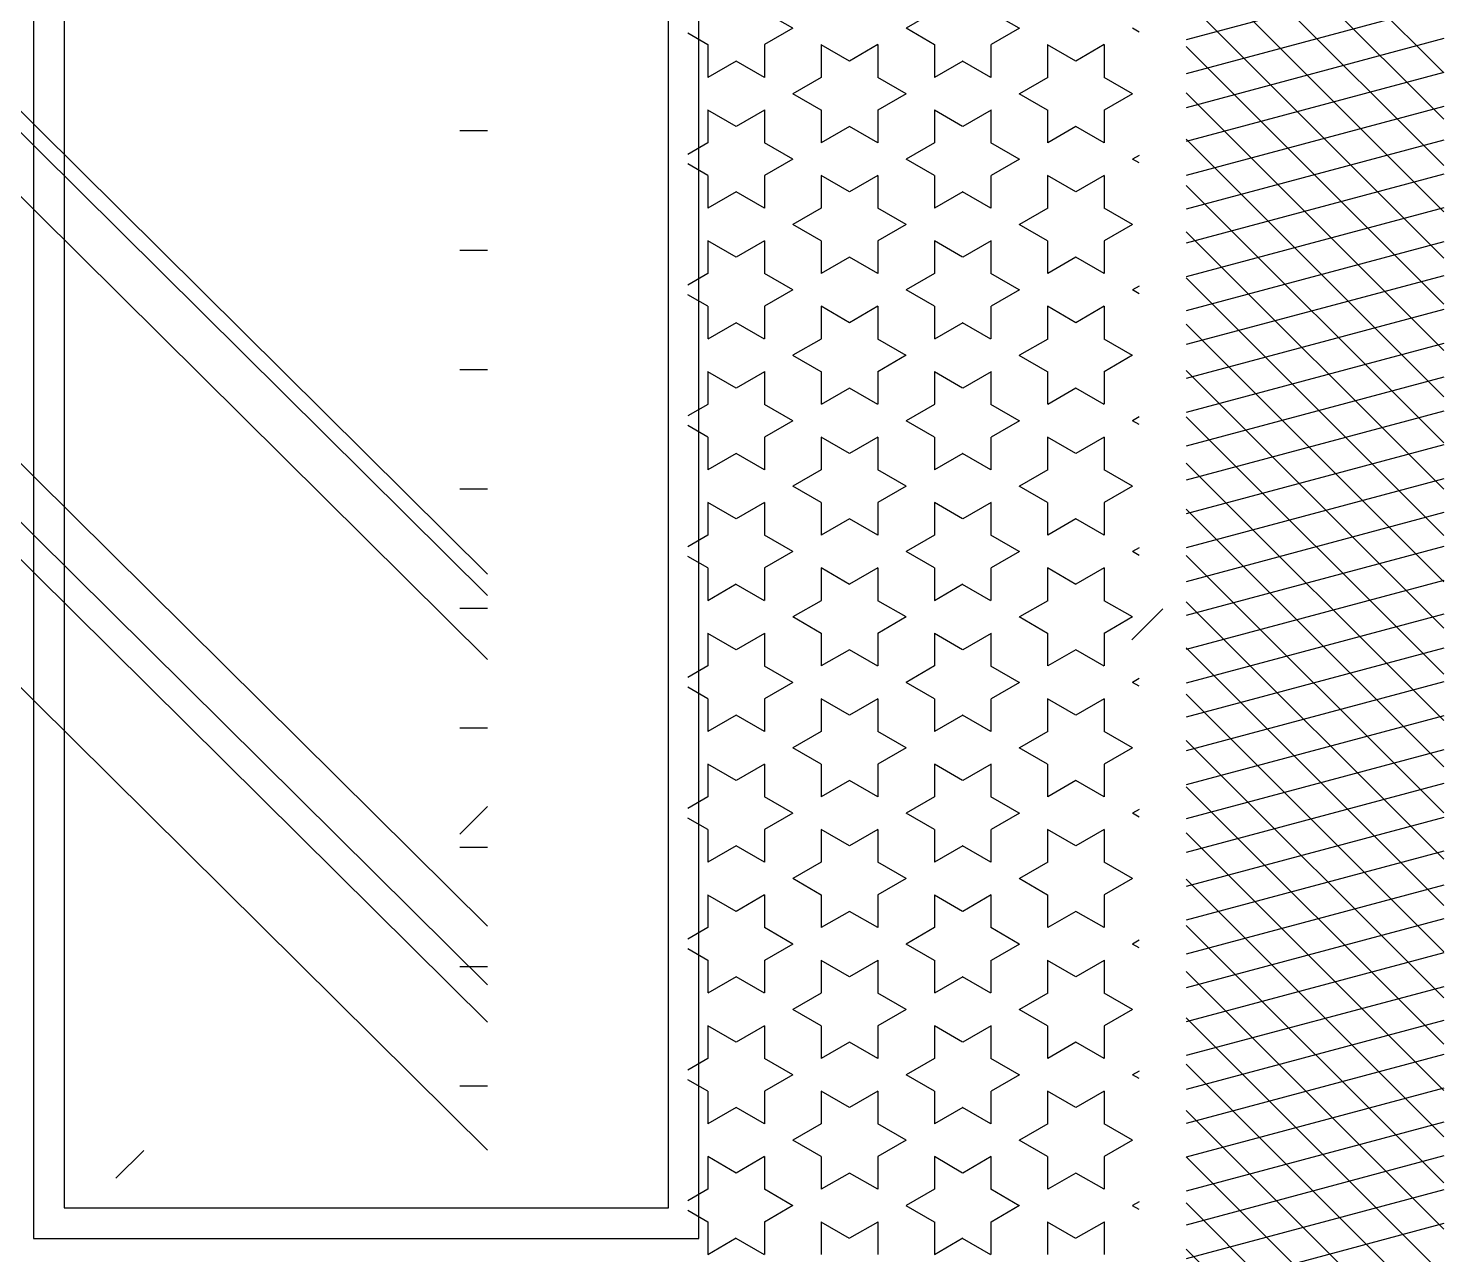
# Model space of a CAD drawing. Header units: inches. Extents: x 4.9 to 47.4, y 12.3 to 37.1.
# Drawn here: x 43.796 to 44.926, y 32.338 to 33.316 of the extents above; entities that cross this region are included whole.
import ezdxf

# ---------------------------------------------------------------- set-up
doc = ezdxf.new("R2010")
doc.units = ezdxf.units.IN
doc.header["$MEASUREMENT"] = 0
doc.layers.add('02', color=2, linetype='Continuous')

msp = doc.modelspace()

# ---------------------------------------------------------------- linework, layer by layer
at = {"layer": '02'}
for p, q in [((44.9256, 33.2808), (44.7202, 33.4862)), ((44.9256, 33.2439), (44.7202, 33.4493)), ((44.9256, 33.207), (44.7202, 33.4124)), ((43.8005, 33.3787), (43.8005, 32.3511)), ((44.3314, 32.3511), (44.3314, 33.3787)), ((44.9256, 33.1701), (44.7202, 33.3755)), ((44.9256, 33.3622), (44.7202, 33.3071)), ((43.8249, 33.3543), (43.8249, 32.3755)), ((44.307, 32.3755), (44.307, 33.3543)), ((44.9256, 33.1332), (44.7202, 33.3386)), ((44.1627, 32.864), (43.689, 33.3334)), ((44.1627, 32.881), (43.7062, 33.3334)), ((44.4063, 33.3164), (44.3837, 33.3294)), ((44.5193, 33.3295), (44.4967, 33.3164)), ((44.587, 33.3164), (44.5644, 33.3294)), ((44.9256, 33.3352), (44.7202, 33.2801)), ((44.4063, 33.3164), (44.3838, 33.3034)), ((44.5192, 33.3033), (44.4966, 33.3164)), ((44.5871, 33.3164), (44.5645, 33.3034)), ((44.6826, 33.3134), (44.6773, 33.3164)), ((44.3385, 33.3033), (44.3226, 33.3125)), ((44.3385, 33.3034), (44.3385, 33.2773)), ((44.3837, 33.3034), (44.3837, 33.2773)), ((44.4514, 33.2903), (44.4288, 33.3033)), ((44.4289, 33.3034), (44.4289, 33.2773)), ((44.4741, 33.3034), (44.4515, 33.2903)), ((44.474, 33.3034), (44.474, 33.2773)), ((44.5192, 33.3034), (44.5192, 33.2773)), ((44.5644, 33.3034), (44.5644, 33.2773)), ((44.6096, 33.3034), (44.6096, 33.2773)), ((44.6322, 33.2903), (44.6096, 33.3033)), ((44.6548, 33.3034), (44.6322, 33.2903)), ((44.6548, 33.3034), (44.6548, 33.2773)), ((44.9256, 33.3082), (44.7202, 33.2531)), ((44.1627, 32.813), (43.6801, 33.2912)), ((44.9256, 33.0964), (44.7202, 33.3018)), ((44.3612, 33.2903), (44.3386, 33.2773)), ((44.3837, 33.2773), (44.3611, 33.2903)), ((44.5419, 33.2903), (44.5193, 33.2773)), ((44.5644, 33.2773), (44.5418, 33.2903)), ((44.9256, 33.2811), (44.7202, 33.2261)), ((44.4289, 33.2773), (44.4063, 33.2642)), ((44.4966, 33.2642), (44.474, 33.2773)), ((44.6097, 33.2773), (44.5871, 33.2642)), ((44.6773, 33.2642), (44.6547, 33.2773)), ((44.4288, 33.2512), (44.4063, 33.2642)), ((44.4967, 33.2642), (44.4741, 33.2512)), ((44.6096, 33.2512), (44.587, 33.2642)), ((44.6774, 33.2642), (44.6548, 33.2512)), ((44.9256, 33.0595), (44.7202, 33.2649)), ((44.3385, 33.2513), (44.3385, 33.2252)), ((44.3611, 33.2381), (44.3385, 33.2512)), ((44.3838, 33.2512), (44.3612, 33.2382)), ((44.3837, 33.2513), (44.3837, 33.2252)), ((44.4289, 33.2513), (44.4289, 33.2252)), ((44.474, 33.2513), (44.474, 33.2252)), ((44.5192, 33.2513), (44.5192, 33.2252)), ((44.5418, 33.2381), (44.5192, 33.2512)), ((44.5645, 33.2512), (44.5419, 33.2382)), ((44.5644, 33.2513), (44.5644, 33.2252)), ((44.6096, 33.2513), (44.6096, 33.2252)), ((44.6548, 33.2513), (44.6548, 33.2252)), ((44.9256, 33.2541), (44.7202, 33.1991)), ((44.1627, 33.2346), (44.1406, 33.2346)), ((44.4515, 33.2382), (44.4289, 33.2251)), ((44.474, 33.2251), (44.4514, 33.2381)), ((44.6322, 33.2382), (44.6097, 33.2251)), ((44.6547, 33.2251), (44.6322, 33.2381)), ((44.3386, 33.2251), (44.3226, 33.2159)), ((44.4063, 33.212), (44.3837, 33.2251)), ((44.5193, 33.2251), (44.4967, 33.2121)), ((44.587, 33.212), (44.5644, 33.2251)), ((44.9256, 33.0226), (44.7202, 33.228)), ((44.9256, 33.2271), (44.7202, 33.1721)), ((44.4063, 33.2121), (44.3838, 33.199)), ((44.5192, 33.199), (44.4966, 33.212)), ((44.5871, 33.2121), (44.5645, 33.199)), ((44.6826, 33.209), (44.6773, 33.212)), ((44.6826, 33.215), (44.6774, 33.2121)), ((44.3385, 33.199), (44.3226, 33.2082)), ((44.3385, 33.1991), (44.3385, 33.173)), ((44.3837, 33.1991), (44.3837, 33.173)), ((44.4514, 33.186), (44.4288, 33.199)), ((44.4289, 33.1991), (44.4289, 33.173)), ((44.4741, 33.199), (44.4515, 33.186)), ((44.474, 33.1991), (44.474, 33.173)), ((44.5192, 33.1991), (44.5192, 33.173)), ((44.5644, 33.1991), (44.5644, 33.173)), ((44.6096, 33.1991), (44.6096, 33.173)), ((44.6322, 33.186), (44.6096, 33.199)), ((44.6548, 33.199), (44.6322, 33.186)), ((44.6548, 33.1991), (44.6548, 33.173)), ((44.9256, 33.2001), (44.7202, 33.1451)), ((44.9256, 32.9857), (44.7202, 33.1911)), ((44.3612, 33.186), (44.3386, 33.1729)), ((44.3837, 33.1729), (44.3611, 33.186)), ((44.5419, 33.186), (44.5193, 33.1729)), ((44.5644, 33.1729), (44.5418, 33.186)), ((44.4289, 33.1729), (44.4063, 33.1599)), ((44.4966, 33.1599), (44.474, 33.1729)), ((44.6097, 33.1729), (44.5871, 33.1599)), ((44.6773, 33.1599), (44.6547, 33.1729)), ((44.9256, 33.1731), (44.7202, 33.1181)), ((44.4288, 33.1468), (44.4063, 33.1599)), ((44.4967, 33.1599), (44.4741, 33.1469)), ((44.6096, 33.1468), (44.587, 33.1599)), ((44.6774, 33.1599), (44.6548, 33.1469)), ((44.3385, 33.1469), (44.3385, 33.1208)), ((44.3611, 33.1338), (44.3385, 33.1468)), ((44.3838, 33.1469), (44.3612, 33.1338)), ((44.3837, 33.1469), (44.3837, 33.1208)), ((44.4289, 33.1469), (44.4289, 33.1208)), ((44.474, 33.1469), (44.474, 33.1208)), ((44.5192, 33.1469), (44.5192, 33.1208)), ((44.5418, 33.1338), (44.5192, 33.1468)), ((44.5645, 33.1469), (44.5419, 33.1338)), ((44.5644, 33.1469), (44.5644, 33.1208)), ((44.6096, 33.1469), (44.6096, 33.1208)), ((44.6548, 33.1469), (44.6548, 33.1208)), ((44.9256, 32.9488), (44.7202, 33.1542)), ((44.9256, 33.1461), (44.7202, 33.0911)), ((44.1627, 33.1393), (44.1406, 33.1393)), ((44.4515, 33.1338), (44.4289, 33.1208)), ((44.474, 33.1208), (44.4514, 33.1338)), ((44.6322, 33.1338), (44.6097, 33.1208)), ((44.6547, 33.1208), (44.6322, 33.1338)), ((44.3386, 33.1208), (44.3226, 33.1115)), ((44.4063, 33.1077), (44.3837, 33.1208)), ((44.5193, 33.1208), (44.4967, 33.1077)), ((44.587, 33.1077), (44.5644, 33.1208)), ((44.6826, 33.1107), (44.6774, 33.1077)), ((44.9256, 33.1191), (44.7202, 33.0641)), ((44.9256, 32.9119), (44.7202, 33.1173)), ((44.3385, 33.0947), (44.3226, 33.1039)), ((44.4063, 33.1077), (44.3838, 33.0947)), ((44.5192, 33.0947), (44.4966, 33.1077)), ((44.5871, 33.1077), (44.5645, 33.0947)), ((44.6826, 33.1047), (44.6773, 33.1077)), ((44.3385, 33.0948), (44.3385, 33.0687)), ((44.3837, 33.0948), (44.3837, 33.0687)), ((44.4514, 33.0816), (44.4288, 33.0947)), ((44.4289, 33.0948), (44.4289, 33.0687)), ((44.4741, 33.0947), (44.4515, 33.0816)), ((44.474, 33.0948), (44.474, 33.0687)), ((44.5192, 33.0948), (44.5192, 33.0687)), ((44.5644, 33.0948), (44.5644, 33.0687)), ((44.6096, 33.0948), (44.6096, 33.0687)), ((44.6322, 33.0816), (44.6096, 33.0947)), ((44.6548, 33.0947), (44.6322, 33.0816)), ((44.6548, 33.0948), (44.6548, 33.0687)), ((44.9256, 33.0921), (44.7202, 33.0371)), ((44.1627, 32.6002), (43.6801, 33.0784)), ((44.3612, 33.0816), (44.3386, 33.0686)), ((44.3837, 33.0686), (44.3611, 33.0816)), ((44.5419, 33.0816), (44.5193, 33.0686)), ((44.5644, 33.0686), (44.5418, 33.0816)), ((44.9256, 32.875), (44.7202, 33.0804)), ((44.4289, 33.0686), (44.4063, 33.0556)), ((44.4966, 33.0555), (44.474, 33.0686)), ((44.6097, 33.0686), (44.5871, 33.0556)), ((44.6773, 33.0555), (44.6547, 33.0686)), ((44.9256, 33.0651), (44.7202, 33.0101)), ((44.4288, 33.0425), (44.4063, 33.0555)), ((44.4967, 33.0556), (44.4741, 33.0425)), ((44.6096, 33.0425), (44.587, 33.0555)), ((44.6774, 33.0556), (44.6548, 33.0425)), ((44.1627, 33.0441), (44.1406, 33.0441)), ((44.3385, 33.0426), (44.3385, 33.0165)), ((44.3611, 33.0295), (44.3385, 33.0425)), ((44.3838, 33.0425), (44.3612, 33.0295)), ((44.3837, 33.0426), (44.3837, 33.0165)), ((44.4289, 33.0426), (44.4289, 33.0165)), ((44.474, 33.0426), (44.474, 33.0165)), ((44.5192, 33.0426), (44.5192, 33.0165)), ((44.5418, 33.0295), (44.5192, 33.0425)), ((44.5645, 33.0425), (44.5419, 33.0295)), ((44.5644, 33.0426), (44.5644, 33.0165)), ((44.6096, 33.0426), (44.6096, 33.0165)), ((44.6548, 33.0426), (44.6548, 33.0165)), ((44.9256, 32.8381), (44.7202, 33.0435)), ((44.1627, 32.5534), (43.6801, 33.0316)), ((44.9256, 33.0381), (44.7202, 32.9831)), ((44.4515, 33.0295), (44.4289, 33.0164)), ((44.474, 33.0164), (44.4514, 33.0295)), ((44.6322, 33.0295), (44.6097, 33.0164)), ((44.6547, 33.0164), (44.6322, 33.0295)), ((44.3386, 33.0164), (44.3226, 33.0072)), ((44.4063, 33.0034), (44.3837, 33.0164)), ((44.5193, 33.0164), (44.4967, 33.0034)), ((44.587, 33.0034), (44.5644, 33.0164)), ((44.9256, 33.0111), (44.7202, 32.9561)), ((44.1627, 32.5236), (43.6801, 33.0018)), ((44.3385, 32.9903), (44.3226, 32.9995)), ((44.4063, 33.0034), (44.3838, 32.9904)), ((44.5192, 32.9903), (44.4966, 33.0034)), ((44.5871, 33.0034), (44.5645, 32.9904)), ((44.6826, 33.0004), (44.6773, 33.0034)), ((44.6826, 33.0064), (44.6774, 33.0034)), ((44.9256, 32.8012), (44.7202, 33.0066)), ((44.3385, 32.9904), (44.3385, 32.9643)), ((44.3837, 32.9904), (44.3837, 32.9643)), ((44.4514, 32.9773), (44.4288, 32.9903)), ((44.4289, 32.9904), (44.4289, 32.9643)), ((44.4741, 32.9904), (44.4515, 32.9773)), ((44.474, 32.9904), (44.474, 32.9643)), ((44.5192, 32.9904), (44.5192, 32.9643)), ((44.5644, 32.9904), (44.5644, 32.9643)), ((44.6096, 32.9904), (44.6096, 32.9643)), ((44.6322, 32.9773), (44.6096, 32.9903)), ((44.6548, 32.9904), (44.6322, 32.9773)), ((44.6548, 32.9904), (44.6548, 32.9643)), ((44.3612, 32.9773), (44.3386, 32.9643)), ((44.3837, 32.9642), (44.3611, 32.9773)), ((44.5419, 32.9773), (44.5193, 32.9643)), ((44.5644, 32.9642), (44.5418, 32.9773)), ((44.9256, 32.9841), (44.7202, 32.9291)), ((44.4289, 32.9643), (44.4063, 32.9512)), ((44.4966, 32.9512), (44.474, 32.9642)), ((44.6097, 32.9643), (44.5871, 32.9512)), ((44.6773, 32.9512), (44.6547, 32.9642)), ((44.9256, 32.7644), (44.7202, 32.9697)), ((44.9256, 32.9571), (44.7202, 32.902)), ((44.1627, 32.9488), (44.1406, 32.9488)), ((44.4288, 32.9382), (44.4063, 32.9512)), ((44.4967, 32.9512), (44.4741, 32.9382)), ((44.6096, 32.9382), (44.587, 32.9512)), ((44.6774, 32.9512), (44.6548, 32.9382)), ((44.3385, 32.9382), (44.3385, 32.9122)), ((44.3611, 32.9251), (44.3385, 32.9382)), ((44.3838, 32.9382), (44.3612, 32.9251)), ((44.3837, 32.9382), (44.3837, 32.9122)), ((44.4289, 32.9382), (44.4289, 32.9122)), ((44.474, 32.9382), (44.474, 32.9122)), ((44.5192, 32.9382), (44.5192, 32.9122)), ((44.5418, 32.9251), (44.5192, 32.9382)), ((44.5645, 32.9382), (44.5419, 32.9251)), ((44.5644, 32.9382), (44.5644, 32.9122)), ((44.6096, 32.9382), (44.6096, 32.9122)), ((44.6548, 32.9382), (44.6548, 32.9122)), ((44.9256, 32.7275), (44.7202, 32.9329)), ((44.9256, 32.9301), (44.7202, 32.875)), ((44.4515, 32.9251), (44.4289, 32.9121)), ((44.474, 32.9121), (44.4514, 32.9251)), ((44.6322, 32.9251), (44.6097, 32.9121)), ((44.6547, 32.9121), (44.6322, 32.9251)), ((44.3386, 32.9121), (44.3226, 32.9029)), ((44.4063, 32.899), (44.3837, 32.9121)), ((44.5193, 32.9121), (44.4967, 32.8991)), ((44.587, 32.899), (44.5644, 32.9121)), ((44.1627, 32.4215), (43.6801, 32.8997)), ((44.4063, 32.8991), (44.3838, 32.886)), ((44.5192, 32.886), (44.4966, 32.899)), ((44.5871, 32.8991), (44.5645, 32.886)), ((44.6826, 32.896), (44.6773, 32.899)), ((44.6826, 32.902), (44.6774, 32.8991)), ((44.9256, 32.9031), (44.7202, 32.848)), ((44.9256, 32.6906), (44.7202, 32.896)), ((44.3385, 32.886), (44.3226, 32.8952)), ((44.3385, 32.8861), (44.3385, 32.86)), ((44.3837, 32.8861), (44.3837, 32.86)), ((44.4514, 32.8729), (44.4288, 32.886)), ((44.4289, 32.8861), (44.4289, 32.86)), ((44.4741, 32.886), (44.4515, 32.873)), ((44.474, 32.8861), (44.474, 32.86)), ((44.5192, 32.8861), (44.5192, 32.86)), ((44.5644, 32.8861), (44.5644, 32.86)), ((44.6096, 32.8861), (44.6096, 32.86)), ((44.6322, 32.8729), (44.6096, 32.886)), ((44.6548, 32.886), (44.6322, 32.873)), ((44.6548, 32.8861), (44.6548, 32.86)), ((44.3612, 32.873), (44.3386, 32.8599)), ((44.5419, 32.873), (44.5193, 32.8599)), ((44.9256, 32.8761), (44.7202, 32.821)), ((44.3837, 32.8599), (44.3611, 32.8729)), ((44.5644, 32.8599), (44.5418, 32.8729)), ((44.1627, 32.8536), (44.1406, 32.8536)), ((44.4289, 32.8599), (44.4063, 32.8469)), ((44.4966, 32.8469), (44.474, 32.8599)), ((44.6097, 32.8599), (44.5871, 32.8469)), ((44.6773, 32.8469), (44.6547, 32.8599)), ((44.7015, 32.8535), (44.6767, 32.8287)), ((44.9256, 32.6537), (44.7202, 32.8591)), ((44.4288, 32.8338), (44.4063, 32.8469)), ((44.4967, 32.8469), (44.4741, 32.8338)), ((44.6096, 32.8338), (44.587, 32.8469)), ((44.6774, 32.8469), (44.6548, 32.8338)), ((44.9256, 32.8491), (44.7202, 32.794)), ((44.3385, 32.8339), (44.3385, 32.8078)), ((44.3611, 32.8208), (44.3385, 32.8338)), ((44.3838, 32.8338), (44.3612, 32.8208)), ((44.3837, 32.8339), (44.3837, 32.8078)), ((44.4289, 32.8339), (44.4289, 32.8078)), ((44.474, 32.8339), (44.474, 32.8078)), ((44.5192, 32.8339), (44.5192, 32.8078)), ((44.5418, 32.8208), (44.5192, 32.8338)), ((44.5645, 32.8338), (44.5419, 32.8208)), ((44.5644, 32.8339), (44.5644, 32.8078)), ((44.6096, 32.8339), (44.6096, 32.8078)), ((44.6548, 32.8339), (44.6548, 32.8078)), ((44.4515, 32.8208), (44.4289, 32.8078)), ((44.474, 32.8077), (44.4514, 32.8208)), ((44.6322, 32.8208), (44.6097, 32.8078)), ((44.6547, 32.8077), (44.6322, 32.8208)), ((44.9256, 32.6168), (44.7202, 32.8222)), ((44.9256, 32.8221), (44.7202, 32.767)), ((44.3386, 32.8078), (44.3226, 32.7985)), ((44.4063, 32.7947), (44.3837, 32.8077)), ((44.5193, 32.8078), (44.4967, 32.7947)), ((44.587, 32.7947), (44.5644, 32.8077)), ((44.4063, 32.7947), (44.3838, 32.7817)), ((44.5192, 32.7816), (44.4966, 32.7947)), ((44.5871, 32.7947), (44.5645, 32.7817)), ((44.6826, 32.7917), (44.6773, 32.7947)), ((44.6826, 32.7977), (44.6774, 32.7947)), ((44.9256, 32.7951), (44.7202, 32.74)), ((44.3385, 32.7816), (44.3226, 32.7908)), ((44.9256, 32.5799), (44.7202, 32.7853)), ((44.3385, 32.7817), (44.3385, 32.7556)), ((44.3837, 32.7817), (44.3837, 32.7556)), ((44.4514, 32.7686), (44.4288, 32.7816)), ((44.4289, 32.7817), (44.4289, 32.7556)), ((44.4741, 32.7817), (44.4515, 32.7686)), ((44.474, 32.7817), (44.474, 32.7556)), ((44.5192, 32.7817), (44.5192, 32.7556)), ((44.5644, 32.7817), (44.5644, 32.7556)), ((44.6096, 32.7817), (44.6096, 32.7556)), ((44.6322, 32.7686), (44.6096, 32.7816)), ((44.6548, 32.7817), (44.6322, 32.7686)), ((44.6548, 32.7817), (44.6548, 32.7556)), ((44.3612, 32.7686), (44.3386, 32.7556)), ((44.3837, 32.7556), (44.3611, 32.7686)), ((44.5419, 32.7686), (44.5193, 32.7556)), ((44.5644, 32.7556), (44.5418, 32.7686)), ((44.9256, 32.768), (44.7202, 32.713)), ((44.1627, 32.7583), (44.1406, 32.7583)), ((44.4289, 32.7556), (44.4063, 32.7425)), ((44.4966, 32.7425), (44.474, 32.7556)), ((44.6097, 32.7556), (44.5871, 32.7425)), ((44.6773, 32.7425), (44.6547, 32.7556)), ((44.4288, 32.7295), (44.4063, 32.7425)), ((44.4967, 32.7425), (44.4741, 32.7295)), ((44.6096, 32.7295), (44.587, 32.7425)), ((44.6774, 32.7425), (44.6548, 32.7295)), ((44.9256, 32.543), (44.7202, 32.7484)), ((44.9256, 32.741), (44.7202, 32.686)), ((44.3385, 32.7296), (44.3385, 32.7035)), ((44.3611, 32.7164), (44.3385, 32.7295)), ((44.3838, 32.7295), (44.3612, 32.7165)), ((44.3837, 32.7296), (44.3837, 32.7035)), ((44.4289, 32.7296), (44.4289, 32.7035)), ((44.474, 32.7296), (44.474, 32.7035)), ((44.5192, 32.7296), (44.5192, 32.7035)), ((44.5418, 32.7164), (44.5192, 32.7295)), ((44.5645, 32.7295), (44.5419, 32.7165)), ((44.5644, 32.7296), (44.5644, 32.7035)), ((44.6096, 32.7296), (44.6096, 32.7035)), ((44.6548, 32.7296), (44.6548, 32.7035)), ((44.4515, 32.7165), (44.4289, 32.7034)), ((44.474, 32.7034), (44.4514, 32.7164)), ((44.6322, 32.7165), (44.6097, 32.7034)), ((44.6547, 32.7034), (44.6322, 32.7164)), ((44.9256, 32.714), (44.7202, 32.659)), ((44.9256, 32.5061), (44.7202, 32.7115)), ((44.1627, 32.6957), (44.1406, 32.6736)), ((44.3386, 32.7034), (44.3226, 32.6942)), ((44.4063, 32.6904), (44.3837, 32.7034)), ((44.5193, 32.7034), (44.4967, 32.6904)), ((44.587, 32.6904), (44.5644, 32.7034)), ((44.6826, 32.6933), (44.6774, 32.6904)), ((44.3385, 32.6773), (44.3226, 32.6865)), ((44.4063, 32.6904), (44.3838, 32.6773)), ((44.5192, 32.6773), (44.4966, 32.6904)), ((44.5871, 32.6904), (44.5645, 32.6773)), ((44.6826, 32.6873), (44.6773, 32.6904)), ((44.9256, 32.687), (44.7202, 32.632)), ((44.3385, 32.6774), (44.3385, 32.6513)), ((44.3837, 32.6774), (44.3837, 32.6513)), ((44.4514, 32.6643), (44.4288, 32.6773)), ((44.4289, 32.6774), (44.4289, 32.6513)), ((44.4741, 32.6773), (44.4515, 32.6643)), ((44.474, 32.6774), (44.474, 32.6513)), ((44.5192, 32.6774), (44.5192, 32.6513)), ((44.5644, 32.6774), (44.5644, 32.6513)), ((44.6096, 32.6774), (44.6096, 32.6513)), ((44.6322, 32.6643), (44.6096, 32.6773)), ((44.6548, 32.6773), (44.6322, 32.6643)), ((44.6548, 32.6774), (44.6548, 32.6513)), ((44.9256, 32.4692), (44.7202, 32.6746)), ((44.1627, 32.6631), (44.1406, 32.6631)), ((44.3612, 32.6643), (44.3386, 32.6512)), ((44.3837, 32.6512), (44.3611, 32.6643)), ((44.5419, 32.6643), (44.5193, 32.6512)), ((44.5644, 32.6512), (44.5418, 32.6643)), ((44.9256, 32.66), (44.7202, 32.605)), ((44.4289, 32.6512), (44.4063, 32.6382)), ((44.4966, 32.6382), (44.474, 32.6512)), ((44.6097, 32.6512), (44.5871, 32.6382)), ((44.6773, 32.6382), (44.6547, 32.6512)), ((44.4288, 32.6251), (44.4063, 32.6382)), ((44.4967, 32.6382), (44.4741, 32.6252)), ((44.6096, 32.6251), (44.587, 32.6382)), ((44.6774, 32.6382), (44.6548, 32.6252)), ((44.9256, 32.4323), (44.7202, 32.6377)), ((44.3385, 32.6252), (44.3385, 32.5991)), ((44.3611, 32.6121), (44.3385, 32.6251)), ((44.3838, 32.6252), (44.3612, 32.6121)), ((44.3837, 32.6252), (44.3837, 32.5991)), ((44.4289, 32.6252), (44.4289, 32.5991)), ((44.474, 32.6252), (44.474, 32.5991)), ((44.5192, 32.6252), (44.5192, 32.5991)), ((44.5418, 32.6121), (44.5192, 32.6251)), ((44.5645, 32.6252), (44.5419, 32.6121)), ((44.5644, 32.6252), (44.5644, 32.5991)), ((44.6096, 32.6252), (44.6096, 32.5991)), ((44.6548, 32.6252), (44.6548, 32.5991)), ((44.9256, 32.633), (44.7202, 32.578)), ((44.4515, 32.6121), (44.4289, 32.5991)), ((44.474, 32.5991), (44.4514, 32.6121)), ((44.6322, 32.6121), (44.6097, 32.5991)), ((44.6547, 32.5991), (44.6322, 32.6121)), ((44.9256, 32.606), (44.7202, 32.551)), ((44.3386, 32.5991), (44.3226, 32.5898)), ((44.4063, 32.586), (44.3837, 32.5991)), ((44.5193, 32.5991), (44.4967, 32.586)), ((44.587, 32.586), (44.5644, 32.5991)), ((44.9256, 32.3955), (44.7202, 32.6008)), ((44.3385, 32.573), (44.3226, 32.5822)), ((44.4063, 32.586), (44.3838, 32.573)), ((44.5192, 32.573), (44.4966, 32.586)), ((44.5871, 32.586), (44.5645, 32.573)), ((44.6826, 32.583), (44.6773, 32.586)), ((44.6826, 32.589), (44.6774, 32.586)), ((44.3385, 32.5731), (44.3385, 32.547)), ((44.3837, 32.5731), (44.3837, 32.547)), ((44.4514, 32.5599), (44.4288, 32.573)), ((44.4289, 32.5731), (44.4289, 32.547)), ((44.4741, 32.573), (44.4515, 32.5599)), ((44.474, 32.5731), (44.474, 32.547)), ((44.5192, 32.5731), (44.5192, 32.547)), ((44.5644, 32.5731), (44.5644, 32.547)), ((44.6096, 32.5731), (44.6096, 32.547)), ((44.6322, 32.5599), (44.6096, 32.573)), ((44.6548, 32.573), (44.6322, 32.5599)), ((44.6548, 32.5731), (44.6548, 32.547)), ((44.9256, 32.579), (44.7202, 32.524)), ((44.1627, 32.5678), (44.1406, 32.5678)), ((44.3612, 32.5599), (44.3386, 32.5469)), ((44.3837, 32.5469), (44.3611, 32.5599)), ((44.5419, 32.5599), (44.5193, 32.5469)), ((44.5644, 32.5469), (44.5418, 32.5599)), ((44.9256, 32.3586), (44.7202, 32.564)), ((44.4289, 32.5469), (44.4063, 32.5339)), ((44.4966, 32.5338), (44.474, 32.5469)), ((44.6097, 32.5469), (44.5871, 32.5339)), ((44.6773, 32.5338), (44.6547, 32.5469)), ((44.9256, 32.552), (44.7202, 32.497)), ((44.4288, 32.5208), (44.4063, 32.5338)), ((44.4967, 32.5339), (44.4741, 32.5208)), ((44.6096, 32.5208), (44.587, 32.5338)), ((44.6774, 32.5339), (44.6548, 32.5208)), ((44.9256, 32.3217), (44.7202, 32.5271)), ((44.9256, 32.525), (44.7202, 32.47)), ((44.3385, 32.5209), (44.3385, 32.4948)), ((44.3611, 32.5078), (44.3385, 32.5208)), ((44.3838, 32.5208), (44.3612, 32.5078)), ((44.3837, 32.5209), (44.3837, 32.4948)), ((44.4289, 32.5209), (44.4289, 32.4948)), ((44.474, 32.5209), (44.474, 32.4948)), ((44.5192, 32.5209), (44.5192, 32.4948)), ((44.5418, 32.5078), (44.5192, 32.5208)), ((44.5645, 32.5208), (44.5419, 32.5078)), ((44.5644, 32.5209), (44.5644, 32.4948)), ((44.6096, 32.5209), (44.6096, 32.4948)), ((44.6548, 32.5209), (44.6548, 32.4948)), ((44.4515, 32.5078), (44.4289, 32.4947)), ((44.474, 32.4947), (44.4514, 32.5078)), ((44.6322, 32.5078), (44.6097, 32.4947)), ((44.6547, 32.4947), (44.6322, 32.5078)), ((44.3386, 32.4947), (44.3226, 32.4855)), ((44.4063, 32.4817), (44.3837, 32.4947)), ((44.5193, 32.4947), (44.4967, 32.4817)), ((44.587, 32.4817), (44.5644, 32.4947)), ((44.9256, 32.498), (44.7202, 32.443)), ((44.9256, 32.2848), (44.7202, 32.4902)), ((44.3385, 32.4686), (44.3226, 32.4778)), ((44.4063, 32.4817), (44.3838, 32.4687)), ((44.5192, 32.4686), (44.4966, 32.4817)), ((44.5871, 32.4817), (44.5645, 32.4687)), ((44.6826, 32.4787), (44.6773, 32.4817)), ((44.6826, 32.4847), (44.6774, 32.4817)), ((44.1627, 32.4726), (44.1406, 32.4726)), ((44.3385, 32.4687), (44.3385, 32.4426)), ((44.3837, 32.4687), (44.3837, 32.4426)), ((44.4514, 32.4556), (44.4288, 32.4686)), ((44.4289, 32.4687), (44.4289, 32.4426)), ((44.4741, 32.4687), (44.4515, 32.4556)), ((44.474, 32.4687), (44.474, 32.4426)), ((44.5192, 32.4687), (44.5192, 32.4426)), ((44.5644, 32.4687), (44.5644, 32.4426)), ((44.6096, 32.4687), (44.6096, 32.4426)), ((44.6322, 32.4556), (44.6096, 32.4686)), ((44.6548, 32.4687), (44.6322, 32.4556)), ((44.6548, 32.4687), (44.6548, 32.4426)), ((44.9256, 32.471), (44.7202, 32.416)), ((44.3612, 32.4556), (44.3386, 32.4426)), ((44.3837, 32.4425), (44.3611, 32.4556)), ((44.5419, 32.4556), (44.5193, 32.4426)), ((44.5644, 32.4425), (44.5418, 32.4556)), ((44.9256, 32.2479), (44.7202, 32.4533)), ((44.9256, 32.444), (44.7202, 32.389)), ((44.4289, 32.4426), (44.4063, 32.4295)), ((44.4966, 32.4295), (44.474, 32.4425)), ((44.6097, 32.4426), (44.5871, 32.4295)), ((44.6773, 32.4295), (44.6547, 32.4425)), ((43.8884, 32.4214), (43.8662, 32.3992)), ((44.4288, 32.4165), (44.4063, 32.4295)), ((44.4967, 32.4295), (44.4741, 32.4165)), ((44.6096, 32.4165), (44.587, 32.4295)), ((44.6774, 32.4295), (44.6548, 32.4165)), ((44.3385, 32.4165), (44.3385, 32.3905)), ((44.3611, 32.4034), (44.3385, 32.4165)), ((44.3838, 32.4165), (44.3612, 32.4034)), ((44.3837, 32.4165), (44.3837, 32.3905)), ((44.4289, 32.4165), (44.4289, 32.3905)), ((44.474, 32.4165), (44.474, 32.3905)), ((44.5192, 32.4165), (44.5192, 32.3905)), ((44.5418, 32.4034), (44.5192, 32.4165)), ((44.5645, 32.4165), (44.5419, 32.4034)), ((44.5644, 32.4165), (44.5644, 32.3905)), ((44.6096, 32.4165), (44.6096, 32.3905)), ((44.6548, 32.4165), (44.6548, 32.3905)), ((44.9256, 32.417), (44.7202, 32.3619)), ((44.9256, 32.211), (44.7202, 32.4164)), ((44.4515, 32.4034), (44.4289, 32.3904)), ((44.474, 32.3904), (44.4514, 32.4034)), ((44.6322, 32.4034), (44.6097, 32.3904)), ((44.6547, 32.3904), (44.6322, 32.4034)), ((44.3386, 32.3904), (44.3226, 32.3812)), ((44.4063, 32.3773), (44.3837, 32.3904)), ((44.5193, 32.3904), (44.4967, 32.3774)), ((44.587, 32.3773), (44.5644, 32.3904)), ((44.9256, 32.39), (44.7202, 32.3349)), ((44.4063, 32.3774), (44.3838, 32.3643)), ((44.5192, 32.3643), (44.4966, 32.3773)), ((44.5871, 32.3774), (44.5645, 32.3643)), ((44.6826, 32.3743), (44.6773, 32.3773)), ((44.6826, 32.3803), (44.6774, 32.3774)), ((44.9256, 32.1741), (44.7202, 32.3795)), ((43.8249, 32.3755), (44.307, 32.3755)), ((44.3385, 32.3643), (44.3226, 32.3735)), ((44.3385, 32.3644), (44.3385, 32.3383)), ((44.3837, 32.3644), (44.3837, 32.3383)), ((44.4514, 32.3512), (44.4288, 32.3643)), ((44.4289, 32.3644), (44.4289, 32.3383)), ((44.4741, 32.3643), (44.4515, 32.3513)), ((44.474, 32.3644), (44.474, 32.3383)), ((44.5192, 32.3644), (44.5192, 32.3383)), ((44.5644, 32.3644), (44.5644, 32.3383)), ((44.6096, 32.3644), (44.6096, 32.3383)), ((44.6322, 32.3512), (44.6096, 32.3643)), ((44.6548, 32.3643), (44.6322, 32.3513)), ((44.6548, 32.3644), (44.6548, 32.3383)), ((44.9256, 32.363), (44.7202, 32.3079)), ((43.8005, 32.3511), (44.3314, 32.3511)), ((44.3612, 32.3513), (44.3386, 32.3382)), ((44.3837, 32.3382), (44.3611, 32.3512)), ((44.5419, 32.3513), (44.5193, 32.3382)), ((44.5644, 32.3382), (44.5418, 32.3512)), ((44.9256, 32.1372), (44.7202, 32.3426))]:
    msp.add_line(p, q, dxfattribs=at)

doc.saveas('drawing.dxf')
